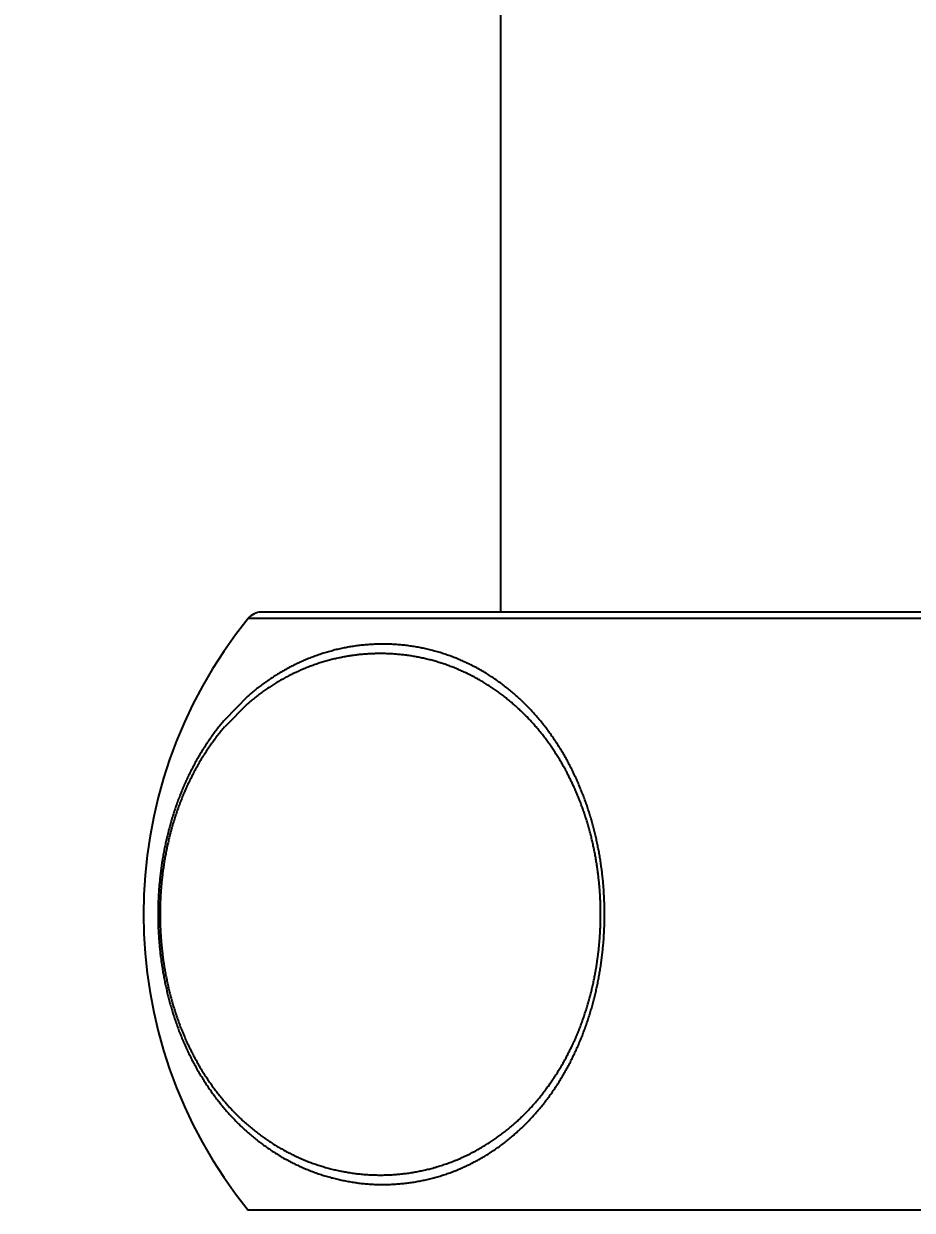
# Model space of a CAD drawing. Header units: millimetres. Extents: x 0 to 5600, y -67 to 2530.
# Drawn here: x 4120.88 to 4137.49, y 1496.62 to 1518.8 of the extents above; entities that cross this region are included whole.
import ezdxf

# ---------------------------------------------------------------- set-up
doc = ezdxf.new("R2010")
doc.units = ezdxf.units.MM
doc.layers.add('내부선 및 부속', color=4, linetype='Continuous')
doc.layers.add('치수선', color=7, linetype='Continuous')
doc.styles.add('____', font='')
doc.styles.get('____').set_extended_font_data('굴림')
doc.dimstyles.new('MSADIM', dxfattribs={"dimtxt": 33, "dimasz": 17, "dimexe": 10, "dimexo": 7.5, "dimgap": 10, "dimtad": 0, "dimtih": 1, "dimtoh": 1, "dimdec": 0, "dimzin": 1, "dimdsep": 46, "dimtxsty": '____', "dimcen": 11.25, "dimadec": 0, "dimazin": 0, "dimtfac": 1, "dimtdec": 0, "dimtix": 1, "dimtmove": 0, "dimatfit": 3, "dimfxl": 1, "dimtolj": 1, "dimtzin": 1, "dimarcsym": 0})

# ---------------------------------------------------------------- blocks, each defined once
blk = doc.blocks.new('*D6')
at = {"layer": '치수선', "color": 0, "linetype": 'Continuous', "lineweight": -2, "transparency": 16777216}
for p, q in [((4756.213, 1571.022), (4756.213, 1227.915)), ((4056.213, 1376.022), (4056.213, 1227.915)), ((4073.213, 1237.915), (4369.083, 1237.915)), ((4739.213, 1237.915), (4443.344, 1237.915))]:
    blk.add_line(p, q, dxfattribs=at)
at = {"layer": '치수선', "color": 0, "linetype": 'Continuous', "transparency": 16777216}
for points in [[(4073.213, 1240.748), (4073.213, 1235.081), (4056.213, 1237.915)], [(4739.213, 1240.748), (4739.213, 1235.081), (4756.213, 1237.915)]]:
    blk.add_solid(points, dxfattribs=at)
at = {"layer": '치수선', "color": 0, "linetype": 'Continuous', "transparency": 16777216, "insert": (4406.213, 1237.915), "char_height": 25, "attachment_point": 5, "style": '____'}
blk.add_mtext('\\A1;700', dxfattribs=at)

msp = doc.modelspace()

# ---------------------------------------------------------------- linework, layer by layer
at = {"layer": '내부선 및 부속', "linetype": 'Continuous'}
for p, q in [((4129.789, 1528.221), (4129.789, 1507.797)), ((4167.352, 1507.682), (4125.075, 1507.682)), ((4167.112, 1507.797), (4125.315, 1507.797)), ((4125.066, 1506.226), (4124.629, 1505.78)), ((4125.06, 1506.083), (4124.634, 1505.653)), ((4167.352, 1496.619), (4125.075, 1496.619))]:
    msp.add_line(p, q, dxfattribs=at)
at = {"layer": '내부선 및 부속', "linetype": 'Continuous', "flags": 128}
for points in [[(4129.616, 1497.904), (4129.635, 1497.917), (4129.654, 1497.93), (4129.673, 1497.943), (4129.692, 1497.956), (4129.711, 1497.969), (4129.73, 1497.982), (4129.748, 1497.996), (4129.767, 1498.009), (4129.785, 1498.023), (4129.804, 1498.037), (4129.822, 1498.051), (4129.841, 1498.065), (4129.859, 1498.079), (4129.877, 1498.093), (4129.895, 1498.107), (4129.913, 1498.122), (4129.931, 1498.136), (4129.949, 1498.151), (4129.966, 1498.165), (4129.984, 1498.18), (4130.002, 1498.195), (4130.019, 1498.21), (4130.036, 1498.225), (4130.054, 1498.241), (4130.071, 1498.256), (4130.088, 1498.271), (4130.105, 1498.287), (4130.122, 1498.303), (4130.139, 1498.318), (4130.156, 1498.334), (4130.172, 1498.35), (4130.189, 1498.366), (4130.206, 1498.382), (4130.222, 1498.398), (4130.238, 1498.414), (4130.255, 1498.431), (4130.271, 1498.447), (4130.287, 1498.464), (4130.303, 1498.48), (4130.319, 1498.497), (4130.334, 1498.514), (4130.35, 1498.531), (4130.366, 1498.548), (4130.381, 1498.565), (4130.397, 1498.582), (4130.412, 1498.599), (4130.427, 1498.617), (4130.442, 1498.634), (4130.457, 1498.651), (4130.472, 1498.669), (4130.487, 1498.687), (4130.502, 1498.704), (4130.516, 1498.722), (4130.531, 1498.74), (4130.546, 1498.758), (4130.56, 1498.776), (4130.574, 1498.794), (4130.588, 1498.812), (4130.602, 1498.83), (4130.616, 1498.849), (4130.63, 1498.867), (4130.644, 1498.885), (4130.658, 1498.904), (4130.671, 1498.923), (4130.685, 1498.941), (4130.698, 1498.96), (4130.712, 1498.979), (4130.725, 1498.998), (4130.738, 1499.017), (4130.751, 1499.036), (4130.764, 1499.055), (4130.777, 1499.074), (4130.79, 1499.093), (4130.802, 1499.112), (4130.815, 1499.131), (4130.827, 1499.151), (4130.84, 1499.17), (4130.852, 1499.19), (4130.864, 1499.209), (4130.876, 1499.229), (4130.888, 1499.249), (4130.9, 1499.268), (4130.912, 1499.288), (4130.924, 1499.308), (4130.935, 1499.328), (4130.947, 1499.348), (4130.958, 1499.368), (4130.97, 1499.388), (4130.981, 1499.408), (4130.992, 1499.428), (4131.003, 1499.448), (4131.014, 1499.469), (4131.025, 1499.489), (4131.036, 1499.509), (4131.046, 1499.53), (4131.057, 1499.55), (4131.067, 1499.571), (4131.078, 1499.591), (4131.088, 1499.612), (4131.098, 1499.633), (4131.098, 1499.633), (4131.108, 1499.653), (4131.118, 1499.674), (4131.128, 1499.695), (4131.138, 1499.716), (4131.148, 1499.737), (4131.157, 1499.758), (4131.167, 1499.779), (4131.176, 1499.8), (4131.186, 1499.821), (4131.195, 1499.842), (4131.204, 1499.863), (4131.213, 1499.884), (4131.222, 1499.906), (4131.231, 1499.927), (4131.24, 1499.948), (4131.248, 1499.97), (4131.257, 1499.991), (4131.265, 1500.012), (4131.274, 1500.034), (4131.282, 1500.055), (4131.29, 1500.077), (4131.298, 1500.098), (4131.306, 1500.12), (4131.314, 1500.142), (4131.322, 1500.163), (4131.33, 1500.185), (4131.338, 1500.207), (4131.345, 1500.229), (4131.353, 1500.25), (4131.36, 1500.272), (4131.367, 1500.294), (4131.375, 1500.316), (4131.382, 1500.338), (4131.389, 1500.36), (4131.396, 1500.382), (4131.402, 1500.404), (4131.409, 1500.426), (4131.416, 1500.448), (4131.422, 1500.47), (4131.429, 1500.492), (4131.435, 1500.514), (4131.442, 1500.536), (4131.448, 1500.559), (4131.454, 1500.581), (4131.46, 1500.603), (4131.466, 1500.625), (4131.472, 1500.648), (4131.477, 1500.67), (4131.483, 1500.692), (4131.489, 1500.715), (4131.494, 1500.737), (4131.499, 1500.759), (4131.505, 1500.782), (4131.51, 1500.804), (4131.515, 1500.827), (4131.52, 1500.849), (4131.525, 1500.872), (4131.53, 1500.894), (4131.535, 1500.917), (4131.539, 1500.939), (4131.544, 1500.962), (4131.548, 1500.985), (4131.553, 1501.007), (4131.557, 1501.03), (4131.561, 1501.053), (4131.565, 1501.075), (4131.57, 1501.098), (4131.573, 1501.121), (4131.577, 1501.143), (4131.581, 1501.166), (4131.585, 1501.189), (4131.588, 1501.212), (4131.592, 1501.234), (4131.595, 1501.257), (4131.599, 1501.28), (4131.602, 1501.303), (4131.605, 1501.326), (4131.608, 1501.349), (4131.611, 1501.371), (4131.614, 1501.394), (4131.617, 1501.417), (4131.62, 1501.44), (4131.622, 1501.463), (4131.625, 1501.486), (4131.627, 1501.509), (4131.63, 1501.532), (4131.632, 1501.555), (4131.634, 1501.578), (4131.636, 1501.601), (4131.638, 1501.624), (4131.64, 1501.647), (4131.642, 1501.67), (4131.644, 1501.693), (4131.646, 1501.716), (4131.647, 1501.739), (4131.649, 1501.762), (4131.65, 1501.785), (4131.652, 1501.808), (4131.653, 1501.831), (4131.654, 1501.854), (4131.654, 1501.854), (4131.655, 1501.877), (4131.656, 1501.9), (4131.657, 1501.923), (4131.658, 1501.946), (4131.658, 1501.969), (4131.659, 1501.992), (4131.66, 1502.015), (4131.66, 1502.038), (4131.66, 1502.061), (4131.661, 1502.084), (4131.661, 1502.107), (4131.661, 1502.13), (4131.661, 1502.153), (4131.661, 1502.176), (4131.661, 1502.199), (4131.661, 1502.222), (4131.66, 1502.245), (4131.66, 1502.268), (4131.66, 1502.291), (4131.659, 1502.314), (4131.658, 1502.338), (4131.658, 1502.361), (4131.657, 1502.384), (4131.656, 1502.407), (4131.655, 1502.43), (4131.654, 1502.453), (4131.652, 1502.476), (4131.651, 1502.499), (4131.65, 1502.522), (4131.648, 1502.545), (4131.647, 1502.568), (4131.645, 1502.591), (4131.644, 1502.614), (4131.642, 1502.637), (4131.64, 1502.659), (4131.638, 1502.682), (4131.636, 1502.705), (4131.634, 1502.728), (4131.632, 1502.751), (4131.629, 1502.774), (4131.627, 1502.797), (4131.624, 1502.82), (4131.622, 1502.843), (4131.619, 1502.866), (4131.616, 1502.888), (4131.614, 1502.911), (4131.611, 1502.934), (4131.608, 1502.957), (4131.605, 1502.98), (4131.601, 1503.003), (4131.598, 1503.025), (4131.595, 1503.048), (4131.591, 1503.071), (4131.588, 1503.094), (4131.584, 1503.116), (4131.58, 1503.139), (4131.577, 1503.162), (4131.573, 1503.184), (4131.569, 1503.207), (4131.565, 1503.23), (4131.561, 1503.252), (4131.556, 1503.275), (4131.552, 1503.298), (4131.548, 1503.32), (4131.543, 1503.343), (4131.539, 1503.365), (4131.534, 1503.388), (4131.529, 1503.41), (4131.524, 1503.433), (4131.519, 1503.455), (4131.514, 1503.478), (4131.509, 1503.5), (4131.504, 1503.523), (4131.499, 1503.545), (4131.493, 1503.567), (4131.488, 1503.59), (4131.482, 1503.612), (4131.476, 1503.634), (4131.471, 1503.657), (4131.465, 1503.679), (4131.459, 1503.701), (4131.453, 1503.723), (4131.447, 1503.745), (4131.441, 1503.768), (4131.434, 1503.79), (4131.428, 1503.812), (4131.421, 1503.834), (4131.415, 1503.856), (4131.408, 1503.878), (4131.402, 1503.9), (4131.395, 1503.922), (4131.388, 1503.944), (4131.381, 1503.966), (4131.374, 1503.988), (4131.366, 1504.01), (4131.359, 1504.032), (4131.352, 1504.053), (4131.344, 1504.075), (4131.337, 1504.097), (4131.329, 1504.119), (4131.329, 1504.119), (4131.321, 1504.14), (4131.313, 1504.162), (4131.305, 1504.184), (4131.297, 1504.205), (4131.289, 1504.227), (4131.281, 1504.248), (4131.273, 1504.27), (4131.264, 1504.291), (4131.256, 1504.313), (4131.247, 1504.334), (4131.238, 1504.355), (4131.23, 1504.377), (4131.221, 1504.398), (4131.212, 1504.419), (4131.203, 1504.44), (4131.194, 1504.462), (4131.184, 1504.483), (4131.175, 1504.504), (4131.166, 1504.525), (4131.156, 1504.546), (4131.146, 1504.567), (4131.137, 1504.588), (4131.127, 1504.608), (4131.117, 1504.629), (4131.107, 1504.65), (4131.097, 1504.671), (4131.087, 1504.691), (4131.076, 1504.712), (4131.066, 1504.733), (4131.055, 1504.753), (4131.045, 1504.774), (4131.034, 1504.794), (4131.023, 1504.814), (4131.013, 1504.835), (4131.002, 1504.855), (4130.991, 1504.875), (4130.979, 1504.895), (4130.968, 1504.916), (4130.957, 1504.936), (4130.945, 1504.956), (4130.934, 1504.976), (4130.922, 1504.995), (4130.91, 1505.015), (4130.899, 1505.035), (4130.887, 1505.055), (4130.875, 1505.075), (4130.863, 1505.094), (4130.85, 1505.114), (4130.838, 1505.133), (4130.826, 1505.153), (4130.813, 1505.172), (4130.801, 1505.191), (4130.788, 1505.211), (4130.775, 1505.23), (4130.762, 1505.249), (4130.749, 1505.268), (4130.736, 1505.287), (4130.723, 1505.306), (4130.71, 1505.325), (4130.697, 1505.343), (4130.683, 1505.362), (4130.67, 1505.381), (4130.656, 1505.399), (4130.642, 1505.418), (4130.628, 1505.436), (4130.614, 1505.455), (4130.6, 1505.473), (4130.586, 1505.491), (4130.572, 1505.509), (4130.558, 1505.527), (4130.543, 1505.545), (4130.529, 1505.563), (4130.514, 1505.581), (4130.5, 1505.599), (4130.485, 1505.617), (4130.47, 1505.634), (4130.455, 1505.652), (4130.44, 1505.669), (4130.425, 1505.687), (4130.41, 1505.704), (4130.394, 1505.721), (4130.379, 1505.738), (4130.364, 1505.755), (4130.348, 1505.772), (4130.332, 1505.789), (4130.316, 1505.806), (4130.301, 1505.823), (4130.285, 1505.839), (4130.268, 1505.856), (4130.252, 1505.872), (4130.236, 1505.888), (4130.22, 1505.905), (4130.203, 1505.921), (4130.187, 1505.937), (4130.17, 1505.953), (4130.154, 1505.969), (4130.137, 1505.985), (4130.12, 1506), (4130.103, 1506.016), (4130.086, 1506.031), (4130.086, 1506.031), (4130.069, 1506.047), (4130.051, 1506.062), (4130.034, 1506.077), (4130.017, 1506.092), (4129.999, 1506.107), (4129.982, 1506.122), (4129.964, 1506.137), (4129.946, 1506.152), (4129.929, 1506.167), (4129.911, 1506.181), (4129.893, 1506.195), (4129.875, 1506.21), (4129.856, 1506.224), (4129.838, 1506.238), (4129.82, 1506.252), (4129.801, 1506.266), (4129.783, 1506.28), (4129.764, 1506.293), (4129.746, 1506.307), (4129.727, 1506.32), (4129.708, 1506.334), (4129.689, 1506.347), (4129.67, 1506.36), (4129.651, 1506.373), (4129.632, 1506.386), (4129.613, 1506.398), (4129.594, 1506.411), (4129.575, 1506.424), (4129.555, 1506.436), (4129.536, 1506.448), (4129.516, 1506.461), (4129.496, 1506.473), (4129.477, 1506.485), (4129.457, 1506.496), (4129.437, 1506.508), (4129.417, 1506.52), (4129.397, 1506.531), (4129.377, 1506.542), (4129.357, 1506.554), (4129.337, 1506.565), (4129.317, 1506.576), (4129.296, 1506.587), (4129.276, 1506.597), (4129.255, 1506.608), (4129.235, 1506.618), (4129.214, 1506.629), (4129.194, 1506.639), (4129.173, 1506.649), (4129.152, 1506.659), (4129.131, 1506.669), (4129.111, 1506.679), (4129.09, 1506.688), (4129.069, 1506.698), (4129.048, 1506.707), (4129.026, 1506.716), (4129.005, 1506.725), (4128.984, 1506.734), (4128.963, 1506.743), (4128.941, 1506.752), (4128.92, 1506.761), (4128.899, 1506.769), (4128.877, 1506.777), (4128.856, 1506.785), (4128.834, 1506.793), (4128.812, 1506.801), (4128.791, 1506.809), (4128.769, 1506.817), (4128.747, 1506.824), (4128.725, 1506.832), (4128.703, 1506.839), (4128.682, 1506.846), (4128.66, 1506.853), (4128.638, 1506.86), (4128.616, 1506.866), (4128.593, 1506.873), (4128.571, 1506.879), (4128.549, 1506.886), (4128.527, 1506.892), (4128.505, 1506.898), (4128.482, 1506.904), (4128.46, 1506.909), (4128.438, 1506.915), (4128.415, 1506.92), (4128.393, 1506.926), (4128.371, 1506.931), (4128.348, 1506.936), (4128.326, 1506.941), (4128.303, 1506.946), (4128.28, 1506.95), (4128.258, 1506.955), (4128.235, 1506.959), (4128.213, 1506.963), (4128.19, 1506.967), (4128.167, 1506.971), (4128.145, 1506.975), (4128.122, 1506.979), (4128.099, 1506.982), (4128.076, 1506.986), (4128.053, 1506.989), (4128.031, 1506.992), (4128.031, 1506.992), (4128.008, 1506.995), (4127.985, 1506.998), (4127.962, 1507), (4127.939, 1507.003), (4127.916, 1507.005), (4127.893, 1507.007), (4127.87, 1507.009), (4127.847, 1507.011), (4127.824, 1507.013), (4127.801, 1507.015), (4127.778, 1507.016), (4127.755, 1507.018), (4127.732, 1507.019), (4127.709, 1507.02), (4127.686, 1507.021), (4127.663, 1507.022), (4127.64, 1507.023), (4127.617, 1507.023), (4127.594, 1507.023), (4127.571, 1507.024), (4127.548, 1507.024), (4127.525, 1507.024), (4127.502, 1507.024), (4127.479, 1507.023), (4127.456, 1507.023), (4127.433, 1507.022), (4127.41, 1507.021), (4127.387, 1507.02), (4127.364, 1507.019), (4127.341, 1507.018), (4127.318, 1507.017), (4127.295, 1507.015), (4127.272, 1507.014), (4127.249, 1507.012), (4127.226, 1507.01), (4127.203, 1507.008), (4127.18, 1507.006), (4127.157, 1507.004), (4127.134, 1507.001), (4127.112, 1506.999), (4127.089, 1506.996), (4127.066, 1506.993), (4127.043, 1506.99), (4127.02, 1506.987), (4126.997, 1506.984), (4126.975, 1506.98), (4126.952, 1506.976), (4126.929, 1506.973), (4126.906, 1506.969), (4126.884, 1506.965), (4126.861, 1506.961), (4126.838, 1506.956), (4126.816, 1506.952), (4126.793, 1506.947), (4126.771, 1506.943), (4126.748, 1506.938), (4126.726, 1506.933), (4126.703, 1506.928), (4126.681, 1506.923), (4126.658, 1506.917), (4126.636, 1506.912), (4126.614, 1506.906), (4126.591, 1506.9), (4126.569, 1506.894), (4126.547, 1506.888), (4126.525, 1506.882), (4126.503, 1506.875), (4126.481, 1506.869), (4126.459, 1506.862), (4126.437, 1506.856), (4126.415, 1506.849), (4126.393, 1506.842), (4126.371, 1506.834), (4126.349, 1506.827), (4126.327, 1506.82), (4126.305, 1506.812), (4126.284, 1506.804), (4126.262, 1506.797), (4126.24, 1506.789), (4126.219, 1506.78), (4126.197, 1506.772), (4126.176, 1506.764), (4126.154, 1506.755), (4126.133, 1506.747), (4126.112, 1506.738), (4126.091, 1506.729), (4126.069, 1506.72), (4126.048, 1506.711), (4126.027, 1506.702), (4126.006, 1506.692), (4125.985, 1506.683), (4125.964, 1506.673), (4125.943, 1506.663), (4125.923, 1506.653), (4125.902, 1506.643), (4125.881, 1506.633), (4125.861, 1506.623), (4125.84, 1506.612), (4125.82, 1506.602), (4125.799, 1506.591), (4125.799, 1506.591), (4125.779, 1506.58), (4125.759, 1506.569), (4125.738, 1506.558), (4125.718, 1506.547), (4125.698, 1506.536), (4125.678, 1506.524), (4125.658, 1506.513), (4125.638, 1506.501), (4125.618, 1506.489), (4125.599, 1506.477), (4125.579, 1506.465), (4125.559, 1506.453), (4125.54, 1506.441), (4125.52, 1506.428), (4125.501, 1506.416), (4125.482, 1506.403), (4125.463, 1506.391), (4125.443, 1506.378), (4125.424, 1506.365), (4125.405, 1506.352), (4125.386, 1506.339), (4125.368, 1506.325), (4125.349, 1506.312), (4125.33, 1506.298), (4125.312, 1506.285), (4125.293, 1506.271), (4125.275, 1506.257), (4125.256, 1506.243), (4125.238, 1506.229), (4125.22, 1506.215), (4125.202, 1506.201), (4125.184, 1506.187), (4125.166, 1506.172), (4125.148, 1506.158), (4125.13, 1506.143), (4125.113, 1506.128), (4125.095, 1506.113), (4125.077, 1506.098), (4125.06, 1506.083), (4125.06, 1506.083)], [(4129.681, 1497.75), (4129.702, 1497.764), (4129.722, 1497.778), (4129.742, 1497.792), (4129.763, 1497.807), (4129.783, 1497.821), (4129.803, 1497.836), (4129.823, 1497.851), (4129.843, 1497.866), (4129.862, 1497.881), (4129.882, 1497.896), (4129.901, 1497.912), (4129.921, 1497.927), (4129.94, 1497.943), (4129.959, 1497.958), (4129.979, 1497.974), (4129.998, 1497.99), (4130.017, 1498.006), (4130.036, 1498.022), (4130.054, 1498.039), (4130.073, 1498.055), (4130.092, 1498.072), (4130.11, 1498.088), (4130.128, 1498.105), (4130.147, 1498.122), (4130.165, 1498.139), (4130.183, 1498.156), (4130.201, 1498.173), (4130.219, 1498.19), (4130.237, 1498.208), (4130.254, 1498.225), (4130.272, 1498.243), (4130.289, 1498.261), (4130.307, 1498.278), (4130.324, 1498.296), (4130.341, 1498.314), (4130.358, 1498.333), (4130.375, 1498.351), (4130.392, 1498.369), (4130.408, 1498.387), (4130.425, 1498.406), (4130.441, 1498.425), (4130.458, 1498.443), (4130.474, 1498.462), (4130.49, 1498.481), (4130.506, 1498.5), (4130.522, 1498.519), (4130.538, 1498.538), (4130.554, 1498.557), (4130.57, 1498.577), (4130.585, 1498.596), (4130.6, 1498.616), (4130.616, 1498.635), (4130.631, 1498.655), (4130.646, 1498.675), (4130.661, 1498.694), (4130.676, 1498.714), (4130.691, 1498.734), (4130.705, 1498.754), (4130.72, 1498.775), (4130.734, 1498.795), (4130.749, 1498.815), (4130.763, 1498.835), (4130.777, 1498.856), (4130.791, 1498.876), (4130.805, 1498.897), (4130.819, 1498.918), (4130.832, 1498.938), (4130.846, 1498.959), (4130.859, 1498.98), (4130.873, 1499.001), (4130.886, 1499.022), (4130.899, 1499.043), (4130.912, 1499.064), (4130.925, 1499.086), (4130.938, 1499.107), (4130.951, 1499.128), (4130.963, 1499.15), (4130.976, 1499.171), (4130.988, 1499.193), (4131, 1499.214), (4131.013, 1499.236), (4131.025, 1499.258), (4131.037, 1499.279), (4131.048, 1499.301), (4131.06, 1499.323), (4131.072, 1499.345), (4131.083, 1499.367), (4131.095, 1499.389), (4131.106, 1499.411), (4131.117, 1499.434), (4131.128, 1499.456), (4131.139, 1499.478), (4131.15, 1499.5), (4131.161, 1499.523), (4131.172, 1499.545), (4131.182, 1499.568), (4131.193, 1499.59), (4131.203, 1499.613), (4131.213, 1499.635), (4131.224, 1499.658), (4131.224, 1499.658), (4131.234, 1499.681), (4131.244, 1499.704), (4131.253, 1499.726), (4131.263, 1499.749), (4131.273, 1499.772), (4131.282, 1499.795), (4131.292, 1499.818), (4131.301, 1499.841), (4131.31, 1499.864), (4131.32, 1499.887), (4131.329, 1499.911), (4131.337, 1499.934), (4131.346, 1499.957), (4131.355, 1499.98), (4131.364, 1500.004), (4131.372, 1500.027), (4131.38, 1500.05), (4131.389, 1500.074), (4131.397, 1500.097), (4131.405, 1500.121), (4131.413, 1500.144), (4131.421, 1500.168), (4131.429, 1500.192), (4131.436, 1500.215), (4131.444, 1500.239), (4131.452, 1500.263), (4131.459, 1500.286), (4131.466, 1500.31), (4131.473, 1500.334), (4131.48, 1500.358), (4131.487, 1500.381), (4131.494, 1500.405), (4131.501, 1500.429), (4131.508, 1500.453), (4131.514, 1500.477), (4131.521, 1500.501), (4131.527, 1500.525), (4131.534, 1500.549), (4131.54, 1500.573), (4131.546, 1500.597), (4131.552, 1500.622), (4131.558, 1500.646), (4131.563, 1500.67), (4131.569, 1500.694), (4131.575, 1500.718), (4131.58, 1500.742), (4131.586, 1500.767), (4131.591, 1500.791), (4131.596, 1500.815), (4131.601, 1500.84), (4131.606, 1500.864), (4131.611, 1500.888), (4131.616, 1500.913), (4131.621, 1500.937), (4131.625, 1500.962), (4131.63, 1500.986), (4131.634, 1501.01), (4131.639, 1501.035), (4131.643, 1501.059), (4131.647, 1501.084), (4131.651, 1501.108), (4131.655, 1501.133), (4131.659, 1501.158), (4131.663, 1501.182), (4131.666, 1501.207), (4131.67, 1501.231), (4131.673, 1501.256), (4131.677, 1501.281), (4131.68, 1501.305), (4131.683, 1501.33), (4131.686, 1501.355), (4131.689, 1501.379), (4131.692, 1501.404), (4131.695, 1501.429), (4131.698, 1501.453), (4131.7, 1501.478), (4131.703, 1501.503), (4131.705, 1501.528), (4131.707, 1501.552), (4131.71, 1501.577), (4131.712, 1501.602), (4131.714, 1501.627), (4131.716, 1501.651), (4131.718, 1501.676), (4131.719, 1501.701), (4131.721, 1501.726), (4131.723, 1501.751), (4131.724, 1501.775), (4131.725, 1501.8), (4131.727, 1501.825), (4131.728, 1501.85), (4131.729, 1501.875), (4131.73, 1501.899), (4131.731, 1501.924), (4131.732, 1501.949), (4131.732, 1501.974), (4131.733, 1501.999), (4131.734, 1502.024), (4131.734, 1502.049), (4131.734, 1502.073), (4131.734, 1502.073), (4131.735, 1502.098), (4131.735, 1502.123), (4131.735, 1502.148), (4131.735, 1502.173), (4131.735, 1502.198), (4131.734, 1502.222), (4131.734, 1502.247), (4131.734, 1502.272), (4131.733, 1502.297), (4131.733, 1502.322), (4131.732, 1502.347), (4131.731, 1502.372), (4131.73, 1502.396), (4131.729, 1502.421), (4131.728, 1502.446), (4131.727, 1502.471), (4131.726, 1502.496), (4131.724, 1502.521), (4131.723, 1502.545), (4131.721, 1502.57), (4131.72, 1502.595), (4131.718, 1502.62), (4131.716, 1502.645), (4131.714, 1502.669), (4131.712, 1502.694), (4131.71, 1502.719), (4131.708, 1502.744), (4131.706, 1502.768), (4131.703, 1502.793), (4131.701, 1502.818), (4131.698, 1502.843), (4131.695, 1502.867), (4131.693, 1502.892), (4131.69, 1502.917), (4131.687, 1502.941), (4131.684, 1502.966), (4131.681, 1502.991), (4131.677, 1503.015), (4131.674, 1503.04), (4131.671, 1503.065), (4131.667, 1503.089), (4131.663, 1503.114), (4131.66, 1503.138), (4131.656, 1503.163), (4131.652, 1503.187), (4131.648, 1503.212), (4131.644, 1503.237), (4131.639, 1503.261), (4131.635, 1503.285), (4131.631, 1503.31), (4131.626, 1503.334), (4131.622, 1503.359), (4131.617, 1503.383), (4131.612, 1503.408), (4131.607, 1503.432), (4131.602, 1503.456), (4131.597, 1503.481), (4131.592, 1503.505), (4131.587, 1503.529), (4131.581, 1503.553), (4131.576, 1503.578), (4131.57, 1503.602), (4131.565, 1503.626), (4131.559, 1503.65), (4131.553, 1503.674), (4131.547, 1503.699), (4131.541, 1503.723), (4131.535, 1503.747), (4131.528, 1503.771), (4131.522, 1503.795), (4131.516, 1503.819), (4131.509, 1503.843), (4131.502, 1503.867), (4131.496, 1503.891), (4131.489, 1503.915), (4131.482, 1503.938), (4131.475, 1503.962), (4131.468, 1503.986), (4131.46, 1504.01), (4131.453, 1504.034), (4131.445, 1504.057), (4131.438, 1504.081), (4131.43, 1504.105), (4131.422, 1504.128), (4131.415, 1504.152), (4131.407, 1504.175), (4131.399, 1504.199), (4131.39, 1504.222), (4131.382, 1504.246), (4131.374, 1504.269), (4131.365, 1504.292), (4131.357, 1504.316), (4131.348, 1504.339), (4131.339, 1504.362), (4131.33, 1504.386), (4131.321, 1504.409), (4131.312, 1504.432), (4131.303, 1504.455), (4131.294, 1504.478), (4131.284, 1504.501), (4131.284, 1504.501), (4131.275, 1504.524), (4131.265, 1504.547), (4131.255, 1504.57), (4131.246, 1504.593), (4131.236, 1504.615), (4131.226, 1504.638), (4131.216, 1504.661), (4131.205, 1504.683), (4131.195, 1504.706), (4131.184, 1504.729), (4131.174, 1504.751), (4131.163, 1504.774), (4131.152, 1504.796), (4131.142, 1504.818), (4131.131, 1504.841), (4131.12, 1504.863), (4131.108, 1504.885), (4131.097, 1504.907), (4131.086, 1504.929), (4131.074, 1504.951), (4131.063, 1504.973), (4131.051, 1504.995), (4131.039, 1505.017), (4131.027, 1505.039), (4131.015, 1505.06), (4131.003, 1505.082), (4130.991, 1505.104), (4130.978, 1505.125), (4130.966, 1505.147), (4130.953, 1505.168), (4130.94, 1505.19), (4130.928, 1505.211), (4130.915, 1505.232), (4130.902, 1505.253), (4130.889, 1505.275), (4130.875, 1505.296), (4130.862, 1505.317), (4130.849, 1505.337), (4130.835, 1505.358), (4130.821, 1505.379), (4130.808, 1505.4), (4130.794, 1505.42), (4130.78, 1505.441), (4130.766, 1505.461), (4130.751, 1505.482), (4130.737, 1505.502), (4130.723, 1505.522), (4130.708, 1505.542), (4130.693, 1505.563), (4130.679, 1505.583), (4130.664, 1505.602), (4130.649, 1505.622), (4130.634, 1505.642), (4130.619, 1505.662), (4130.603, 1505.681), (4130.588, 1505.701), (4130.573, 1505.72), (4130.557, 1505.74), (4130.541, 1505.759), (4130.525, 1505.778), (4130.509, 1505.797), (4130.493, 1505.816), (4130.477, 1505.835), (4130.461, 1505.854), (4130.445, 1505.873), (4130.428, 1505.891), (4130.412, 1505.91), (4130.395, 1505.928), (4130.378, 1505.946), (4130.361, 1505.965), (4130.344, 1505.983), (4130.327, 1506.001), (4130.31, 1506.019), (4130.293, 1506.037), (4130.275, 1506.054), (4130.258, 1506.072), (4130.24, 1506.089), (4130.222, 1506.107), (4130.205, 1506.124), (4130.187, 1506.141), (4130.169, 1506.159), (4130.15, 1506.176), (4130.132, 1506.192), (4130.114, 1506.209), (4130.095, 1506.226), (4130.077, 1506.242), (4130.058, 1506.259), (4130.039, 1506.275), (4130.021, 1506.291), (4130.002, 1506.307), (4129.983, 1506.323), (4129.963, 1506.339), (4129.944, 1506.355), (4129.925, 1506.371), (4129.905, 1506.386), (4129.886, 1506.401), (4129.866, 1506.417), (4129.847, 1506.432), (4129.827, 1506.447), (4129.807, 1506.462), (4129.807, 1506.462), (4129.787, 1506.476), (4129.767, 1506.491), (4129.747, 1506.505), (4129.726, 1506.52), (4129.706, 1506.534), (4129.685, 1506.548), (4129.665, 1506.562), (4129.644, 1506.576), (4129.623, 1506.59), (4129.603, 1506.603), (4129.582, 1506.617), (4129.561, 1506.63), (4129.54, 1506.643), (4129.519, 1506.656), (4129.497, 1506.669), (4129.476, 1506.682), (4129.455, 1506.694), (4129.433, 1506.707), (4129.411, 1506.719), (4129.39, 1506.731), (4129.368, 1506.743), (4129.346, 1506.755), (4129.324, 1506.767), (4129.302, 1506.779), (4129.28, 1506.79), (4129.258, 1506.801), (4129.236, 1506.813), (4129.214, 1506.824), (4129.191, 1506.834), (4129.169, 1506.845), (4129.146, 1506.856), (4129.124, 1506.866), (4129.101, 1506.876), (4129.079, 1506.887), (4129.056, 1506.897), (4129.033, 1506.906), (4129.01, 1506.916), (4128.987, 1506.926), (4128.964, 1506.935), (4128.941, 1506.944), (4128.918, 1506.953), (4128.895, 1506.962), (4128.871, 1506.971), (4128.848, 1506.979), (4128.825, 1506.988), (4128.801, 1506.996), (4128.778, 1507.004), (4128.754, 1507.012), (4128.731, 1507.02), (4128.707, 1507.027), (4128.683, 1507.035), (4128.66, 1507.042), (4128.636, 1507.049), (4128.612, 1507.056), (4128.588, 1507.063), (4128.564, 1507.07), (4128.54, 1507.076), (4128.516, 1507.083), (4128.492, 1507.089), (4128.468, 1507.095), (4128.444, 1507.101), (4128.42, 1507.106), (4128.395, 1507.112), (4128.371, 1507.117), (4128.347, 1507.122), (4128.322, 1507.127), (4128.298, 1507.132), (4128.274, 1507.137), (4128.249, 1507.142), (4128.225, 1507.146), (4128.2, 1507.15), (4128.176, 1507.154), (4128.151, 1507.158), (4128.127, 1507.162), (4128.102, 1507.165), (4128.077, 1507.169), (4128.053, 1507.172), (4128.028, 1507.175), (4128.003, 1507.178), (4127.979, 1507.18), (4127.954, 1507.183), (4127.929, 1507.185), (4127.905, 1507.187), (4127.88, 1507.189), (4127.855, 1507.191), (4127.83, 1507.193), (4127.805, 1507.195), (4127.781, 1507.196), (4127.756, 1507.197), (4127.731, 1507.198), (4127.706, 1507.199), (4127.681, 1507.2), (4127.656, 1507.2), (4127.632, 1507.2), (4127.607, 1507.201), (4127.582, 1507.201), (4127.557, 1507.201), (4127.532, 1507.2), (4127.507, 1507.2), (4127.483, 1507.199), (4127.483, 1507.199), (4127.458, 1507.198), (4127.433, 1507.197), (4127.408, 1507.196), (4127.383, 1507.195), (4127.359, 1507.193), (4127.334, 1507.192), (4127.309, 1507.19), (4127.284, 1507.188), (4127.259, 1507.186), (4127.235, 1507.183), (4127.21, 1507.181), (4127.185, 1507.178), (4127.161, 1507.175), (4127.136, 1507.172), (4127.111, 1507.169), (4127.087, 1507.166), (4127.062, 1507.162), (4127.037, 1507.159), (4127.013, 1507.155), (4126.988, 1507.151), (4126.964, 1507.147), (4126.939, 1507.143), (4126.915, 1507.138), (4126.891, 1507.133), (4126.866, 1507.129), (4126.842, 1507.124), (4126.818, 1507.119), (4126.793, 1507.113), (4126.769, 1507.108), (4126.745, 1507.102), (4126.721, 1507.097), (4126.696, 1507.091), (4126.672, 1507.085), (4126.648, 1507.078), (4126.624, 1507.072), (4126.6, 1507.065), (4126.576, 1507.059), (4126.553, 1507.052), (4126.529, 1507.045), (4126.505, 1507.038), (4126.481, 1507.03), (4126.458, 1507.023), (4126.434, 1507.015), (4126.41, 1507.007), (4126.387, 1506.999), (4126.363, 1506.991), (4126.34, 1506.983), (4126.317, 1506.974), (4126.293, 1506.966), (4126.27, 1506.957), (4126.247, 1506.948), (4126.224, 1506.939), (4126.201, 1506.93), (4126.178, 1506.921), (4126.155, 1506.911), (4126.132, 1506.901), (4126.109, 1506.892), (4126.086, 1506.882), (4126.063, 1506.872), (4126.041, 1506.861), (4126.018, 1506.851), (4125.996, 1506.84), (4125.973, 1506.83), (4125.951, 1506.819), (4125.929, 1506.808), (4125.906, 1506.797), (4125.884, 1506.786), (4125.862, 1506.774), (4125.84, 1506.763), (4125.818, 1506.751), (4125.796, 1506.739), (4125.775, 1506.727), (4125.753, 1506.715), (4125.731, 1506.703), (4125.71, 1506.69), (4125.688, 1506.678), (4125.667, 1506.665), (4125.645, 1506.652), (4125.624, 1506.639), (4125.603, 1506.626), (4125.582, 1506.613), (4125.561, 1506.6), (4125.54, 1506.586), (4125.519, 1506.573), (4125.499, 1506.559), (4125.478, 1506.545), (4125.457, 1506.531), (4125.437, 1506.517), (4125.416, 1506.503), (4125.396, 1506.489), (4125.376, 1506.474), (4125.356, 1506.459), (4125.336, 1506.445), (4125.316, 1506.43), (4125.296, 1506.415), (4125.276, 1506.4), (4125.257, 1506.385), (4125.237, 1506.369), (4125.218, 1506.354), (4125.198, 1506.338), (4125.198, 1506.338), (4125.179, 1506.323), (4125.16, 1506.307), (4125.141, 1506.291), (4125.122, 1506.275), (4125.103, 1506.259), (4125.084, 1506.242), (4125.066, 1506.226), (4125.066, 1506.226)], [(4124.629, 1505.78), (4124.613, 1505.761), (4124.597, 1505.742), (4124.581, 1505.723), (4124.566, 1505.704), (4124.55, 1505.685), (4124.535, 1505.665), (4124.519, 1505.646), (4124.504, 1505.627), (4124.489, 1505.607), (4124.474, 1505.587), (4124.459, 1505.568), (4124.444, 1505.548), (4124.43, 1505.528), (4124.415, 1505.508), (4124.4, 1505.488), (4124.386, 1505.468), (4124.372, 1505.447), (4124.358, 1505.427), (4124.344, 1505.407), (4124.33, 1505.386), (4124.316, 1505.366), (4124.302, 1505.345), (4124.288, 1505.325), (4124.275, 1505.304), (4124.261, 1505.283), (4124.248, 1505.262), (4124.235, 1505.241), (4124.222, 1505.22), (4124.209, 1505.199), (4124.196, 1505.178), (4124.183, 1505.157), (4124.17, 1505.136), (4124.158, 1505.114), (4124.145, 1505.093), (4124.133, 1505.072), (4124.121, 1505.05), (4124.108, 1505.029), (4124.096, 1505.007), (4124.084, 1504.985), (4124.073, 1504.964), (4124.061, 1504.942), (4124.049, 1504.92), (4124.038, 1504.898), (4124.026, 1504.876), (4124.015, 1504.854), (4124.004, 1504.832), (4123.993, 1504.81), (4123.982, 1504.788), (4123.971, 1504.765), (4123.96, 1504.743), (4123.949, 1504.721), (4123.939, 1504.699), (4123.928, 1504.676), (4123.918, 1504.654), (4123.908, 1504.631), (4123.897, 1504.609), (4123.887, 1504.586), (4123.877, 1504.563), (4123.868, 1504.541), (4123.858, 1504.518), (4123.848, 1504.495), (4123.839, 1504.472), (4123.829, 1504.449), (4123.82, 1504.426), (4123.811, 1504.404), (4123.802, 1504.381), (4123.793, 1504.357), (4123.784, 1504.334), (4123.775, 1504.311), (4123.766, 1504.288), (4123.758, 1504.265), (4123.749, 1504.242), (4123.741, 1504.218), (4123.732, 1504.195), (4123.724, 1504.172), (4123.716, 1504.148), (4123.708, 1504.125), (4123.7, 1504.102), (4123.692, 1504.078), (4123.685, 1504.055), (4123.677, 1504.031), (4123.67, 1504.007), (4123.662, 1503.984), (4123.655, 1503.96), (4123.648, 1503.936), (4123.641, 1503.913), (4123.634, 1503.889), (4123.627, 1503.865), (4123.62, 1503.841), (4123.613, 1503.818), (4123.607, 1503.794), (4123.6, 1503.77), (4123.594, 1503.746), (4123.587, 1503.722), (4123.581, 1503.698), (4123.575, 1503.674), (4123.569, 1503.65), (4123.563, 1503.626), (4123.558, 1503.602), (4123.552, 1503.578), (4123.552, 1503.578), (4123.546, 1503.554), (4123.541, 1503.53), (4123.535, 1503.506), (4123.53, 1503.481), (4123.525, 1503.457), (4123.52, 1503.433), (4123.515, 1503.409), (4123.51, 1503.385), (4123.505, 1503.36), (4123.5, 1503.336), (4123.496, 1503.312), (4123.491, 1503.287), (4123.487, 1503.263), (4123.483, 1503.239), (4123.478, 1503.214), (4123.474, 1503.19), (4123.47, 1503.165), (4123.466, 1503.141), (4123.462, 1503.116), (4123.459, 1503.092), (4123.455, 1503.068), (4123.452, 1503.043), (4123.448, 1503.019), (4123.445, 1502.994), (4123.442, 1502.969), (4123.438, 1502.945), (4123.435, 1502.92), (4123.432, 1502.896), (4123.43, 1502.871), (4123.427, 1502.847), (4123.424, 1502.822), (4123.422, 1502.797), (4123.419, 1502.773), (4123.417, 1502.748), (4123.414, 1502.724), (4123.412, 1502.699), (4123.41, 1502.674), (4123.408, 1502.65), (4123.406, 1502.625), (4123.405, 1502.6), (4123.403, 1502.576), (4123.401, 1502.551), (4123.4, 1502.526), (4123.398, 1502.501), (4123.397, 1502.477), (4123.396, 1502.452), (4123.395, 1502.427), (4123.394, 1502.403), (4123.393, 1502.378), (4123.392, 1502.353), (4123.391, 1502.328), (4123.39, 1502.304), (4123.39, 1502.279), (4123.39, 1502.254), (4123.389, 1502.229), (4123.389, 1502.205), (4123.389, 1502.18), (4123.389, 1502.155), (4123.389, 1502.13), (4123.389, 1502.106), (4123.389, 1502.081), (4123.389, 1502.056), (4123.39, 1502.031), (4123.39, 1502.007), (4123.391, 1501.982), (4123.392, 1501.957), (4123.392, 1501.933), (4123.393, 1501.908), (4123.394, 1501.883), (4123.395, 1501.858), (4123.397, 1501.834), (4123.398, 1501.809), (4123.399, 1501.784), (4123.401, 1501.76), (4123.402, 1501.735), (4123.404, 1501.71), (4123.406, 1501.685), (4123.407, 1501.661), (4123.409, 1501.636), (4123.411, 1501.611), (4123.414, 1501.587), (4123.416, 1501.562), (4123.418, 1501.538), (4123.421, 1501.513), (4123.423, 1501.488), (4123.426, 1501.464), (4123.428, 1501.439), (4123.431, 1501.414), (4123.434, 1501.39), (4123.437, 1501.365), (4123.44, 1501.341), (4123.444, 1501.316), (4123.447, 1501.292), (4123.45, 1501.267), (4123.454, 1501.243), (4123.457, 1501.218), (4123.461, 1501.194), (4123.465, 1501.169), (4123.469, 1501.145), (4123.473, 1501.12), (4123.473, 1501.12), (4123.477, 1501.096), (4123.481, 1501.072), (4123.485, 1501.047), (4123.49, 1501.023), (4123.494, 1500.999), (4123.499, 1500.974), (4123.503, 1500.95), (4123.508, 1500.926), (4123.513, 1500.901), (4123.518, 1500.877), (4123.523, 1500.853), (4123.528, 1500.829), (4123.533, 1500.805), (4123.539, 1500.78), (4123.544, 1500.756), (4123.55, 1500.732), (4123.555, 1500.708), (4123.561, 1500.684), (4123.567, 1500.66), (4123.573, 1500.636), (4123.579, 1500.612), (4123.585, 1500.588), (4123.591, 1500.564), (4123.598, 1500.54), (4123.604, 1500.516), (4123.611, 1500.492), (4123.617, 1500.469), (4123.624, 1500.445), (4123.631, 1500.421), (4123.638, 1500.397), (4123.645, 1500.374), (4123.652, 1500.35), (4123.659, 1500.326), (4123.667, 1500.303), (4123.674, 1500.279), (4123.682, 1500.255), (4123.689, 1500.232), (4123.697, 1500.208), (4123.705, 1500.185), (4123.713, 1500.161), (4123.721, 1500.138), (4123.729, 1500.115), (4123.737, 1500.091), (4123.746, 1500.068), (4123.754, 1500.045), (4123.763, 1500.022), (4123.771, 1499.998), (4123.78, 1499.975), (4123.789, 1499.952), (4123.798, 1499.929), (4123.807, 1499.906), (4123.816, 1499.883), (4123.826, 1499.86), (4123.835, 1499.837), (4123.844, 1499.815), (4123.854, 1499.792), (4123.864, 1499.769), (4123.874, 1499.746), (4123.884, 1499.724), (4123.894, 1499.701), (4123.904, 1499.678), (4123.914, 1499.656), (4123.924, 1499.633), (4123.935, 1499.611), (4123.945, 1499.589), (4123.956, 1499.566), (4123.967, 1499.544), (4123.977, 1499.522), (4123.988, 1499.499), (4123.999, 1499.477), (4124.011, 1499.455), (4124.022, 1499.433), (4124.033, 1499.411), (4124.045, 1499.389), (4124.056, 1499.367), (4124.068, 1499.346), (4124.08, 1499.324), (4124.092, 1499.302), (4124.104, 1499.281), (4124.116, 1499.259), (4124.128, 1499.238), (4124.14, 1499.216), (4124.153, 1499.195), (4124.165, 1499.173), (4124.178, 1499.152), (4124.191, 1499.131), (4124.204, 1499.11), (4124.217, 1499.089), (4124.23, 1499.068), (4124.243, 1499.047), (4124.256, 1499.026), (4124.269, 1499.005), (4124.283, 1498.984), (4124.297, 1498.964), (4124.31, 1498.943), (4124.324, 1498.922), (4124.338, 1498.902), (4124.352, 1498.882), (4124.366, 1498.861), (4124.38, 1498.841), (4124.38, 1498.841), (4124.395, 1498.821), (4124.409, 1498.801), (4124.424, 1498.781), (4124.438, 1498.761), (4124.453, 1498.741), (4124.468, 1498.721), (4124.483, 1498.702), (4124.498, 1498.682), (4124.513, 1498.662), (4124.528, 1498.643), (4124.544, 1498.624), (4124.559, 1498.604), (4124.575, 1498.585), (4124.591, 1498.566), (4124.606, 1498.547), (4124.622, 1498.528), (4124.638, 1498.509), (4124.655, 1498.49), (4124.671, 1498.472), (4124.687, 1498.453), (4124.704, 1498.435), (4124.72, 1498.416), (4124.737, 1498.398), (4124.753, 1498.38), (4124.77, 1498.362), (4124.787, 1498.344), (4124.804, 1498.326), (4124.821, 1498.308), (4124.839, 1498.29), (4124.856, 1498.272), (4124.873, 1498.255), (4124.891, 1498.237), (4124.909, 1498.22), (4124.926, 1498.203), (4124.944, 1498.186), (4124.962, 1498.169), (4124.98, 1498.152), (4124.998, 1498.135), (4125.017, 1498.118), (4125.035, 1498.102), (4125.054, 1498.085), (4125.072, 1498.069), (4125.091, 1498.053), (4125.11, 1498.036), (4125.128, 1498.02), (4125.147, 1498.004), (4125.166, 1497.989), (4125.185, 1497.973), (4125.205, 1497.957), (4125.224, 1497.942), (4125.243, 1497.927), (4125.263, 1497.911), (4125.282, 1497.896), (4125.302, 1497.881), (4125.322, 1497.866), (4125.342, 1497.852), (4125.362, 1497.837), (4125.382, 1497.822), (4125.402, 1497.808), (4125.422, 1497.794), (4125.442, 1497.78), (4125.463, 1497.766), (4125.483, 1497.752), (4125.504, 1497.738), (4125.524, 1497.724), (4125.545, 1497.711), (4125.566, 1497.698), (4125.587, 1497.684), (4125.608, 1497.671), (4125.629, 1497.658), (4125.65, 1497.645), (4125.671, 1497.633), (4125.693, 1497.62), (4125.714, 1497.608), (4125.735, 1497.595), (4125.757, 1497.583), (4125.778, 1497.571), (4125.8, 1497.559), (4125.822, 1497.548), (4125.844, 1497.536), (4125.866, 1497.525), (4125.888, 1497.513), (4125.91, 1497.502), (4125.932, 1497.491), (4125.954, 1497.48), (4125.976, 1497.469), (4125.999, 1497.459), (4126.021, 1497.448), (4126.044, 1497.438), (4126.066, 1497.428), (4126.089, 1497.418), (4126.112, 1497.408), (4126.134, 1497.398), (4126.157, 1497.389), (4126.18, 1497.379), (4126.203, 1497.37), (4126.226, 1497.361), (4126.249, 1497.352), (4126.273, 1497.343), (4126.296, 1497.334), (4126.296, 1497.334), (4126.319, 1497.326), (4126.342, 1497.317), (4126.366, 1497.309), (4126.389, 1497.301), (4126.413, 1497.293), (4126.436, 1497.285), (4126.46, 1497.277), (4126.484, 1497.27), (4126.507, 1497.263), (4126.531, 1497.256), (4126.555, 1497.249), (4126.579, 1497.242), (4126.603, 1497.235), (4126.627, 1497.228), (4126.651, 1497.222), (4126.675, 1497.216), (4126.699, 1497.21), (4126.723, 1497.204), (4126.747, 1497.198), (4126.771, 1497.193), (4126.795, 1497.187), (4126.82, 1497.182), (4126.844, 1497.177), (4126.868, 1497.172), (4126.893, 1497.167), (4126.917, 1497.162), (4126.942, 1497.158), (4126.966, 1497.154), (4126.991, 1497.149), (4127.015, 1497.145), (4127.04, 1497.142), (4127.064, 1497.138), (4127.089, 1497.135), (4127.113, 1497.131), (4127.138, 1497.128), (4127.163, 1497.125), (4127.187, 1497.122), (4127.212, 1497.12), (4127.237, 1497.117), (4127.262, 1497.115), (4127.286, 1497.113), (4127.311, 1497.111), (4127.336, 1497.109), (4127.361, 1497.107), (4127.385, 1497.106), (4127.41, 1497.105), (4127.435, 1497.103), (4127.46, 1497.102), (4127.485, 1497.102), (4127.51, 1497.101), (4127.534, 1497.101), (4127.559, 1497.1), (4127.584, 1497.1), (4127.609, 1497.1), (4127.634, 1497.1), (4127.659, 1497.101), (4127.683, 1497.101), (4127.708, 1497.102), (4127.733, 1497.103), (4127.758, 1497.104), (4127.783, 1497.105), (4127.808, 1497.107), (4127.832, 1497.108), (4127.857, 1497.11), (4127.882, 1497.112), (4127.907, 1497.114), (4127.931, 1497.116), (4127.956, 1497.118), (4127.981, 1497.121), (4128.005, 1497.124), (4128.03, 1497.126), (4128.055, 1497.129), (4128.079, 1497.133), (4128.104, 1497.136), (4128.128, 1497.14), (4128.153, 1497.143), (4128.178, 1497.147), (4128.202, 1497.151), (4128.226, 1497.155), (4128.251, 1497.16), (4128.275, 1497.164), (4128.3, 1497.169), (4128.324, 1497.174), (4128.348, 1497.179), (4128.372, 1497.184), (4128.397, 1497.189), (4128.421, 1497.195), (4128.445, 1497.2), (4128.469, 1497.206), (4128.493, 1497.212), (4128.517, 1497.218), (4128.541, 1497.225), (4128.565, 1497.231), (4128.589, 1497.238), (4128.612, 1497.244), (4128.636, 1497.251), (4128.66, 1497.259), (4128.684, 1497.266), (4128.707, 1497.273), (4128.731, 1497.281), (4128.731, 1497.281), (4128.754, 1497.289), (4128.778, 1497.296), (4128.801, 1497.305), (4128.824, 1497.313), (4128.848, 1497.321), (4128.871, 1497.33), (4128.894, 1497.338), (4128.917, 1497.347), (4128.94, 1497.356), (4128.963, 1497.365), (4128.986, 1497.375), (4129.009, 1497.384), (4129.032, 1497.394), (4129.054, 1497.403), (4129.077, 1497.413), (4129.1, 1497.423), (4129.122, 1497.434), (4129.145, 1497.444), (4129.167, 1497.455), (4129.189, 1497.465), (4129.212, 1497.476), (4129.234, 1497.487), (4129.256, 1497.498), (4129.278, 1497.509), (4129.3, 1497.521), (4129.322, 1497.532), (4129.344, 1497.544), (4129.365, 1497.556), (4129.387, 1497.568), (4129.409, 1497.58), (4129.43, 1497.592), (4129.451, 1497.605), (4129.473, 1497.617), (4129.494, 1497.63), (4129.515, 1497.643), (4129.536, 1497.656), (4129.557, 1497.669), (4129.578, 1497.682), (4129.599, 1497.695), (4129.62, 1497.709), (4129.64, 1497.722), (4129.661, 1497.736), (4129.681, 1497.75), (4129.681, 1497.75)], [(4124.633, 1505.653), (4124.618, 1505.635), (4124.602, 1505.616), (4124.587, 1505.598), (4124.571, 1505.579), (4124.556, 1505.561), (4124.541, 1505.542), (4124.526, 1505.523), (4124.511, 1505.504), (4124.496, 1505.485), (4124.482, 1505.466), (4124.467, 1505.447), (4124.453, 1505.428), (4124.438, 1505.408), (4124.424, 1505.389), (4124.41, 1505.37), (4124.396, 1505.35), (4124.382, 1505.331), (4124.368, 1505.311), (4124.354, 1505.291), (4124.34, 1505.271), (4124.327, 1505.251), (4124.313, 1505.231), (4124.3, 1505.211), (4124.287, 1505.191), (4124.274, 1505.171), (4124.261, 1505.151), (4124.248, 1505.13), (4124.235, 1505.11), (4124.222, 1505.09), (4124.209, 1505.069), (4124.197, 1505.049), (4124.184, 1505.028), (4124.172, 1505.007), (4124.16, 1504.986), (4124.148, 1504.966), (4124.136, 1504.945), (4124.124, 1504.924), (4124.112, 1504.903), (4124.1, 1504.882), (4124.089, 1504.861), (4124.077, 1504.839), (4124.066, 1504.818), (4124.055, 1504.797), (4124.044, 1504.776), (4124.033, 1504.754), (4124.022, 1504.733), (4124.011, 1504.711), (4124, 1504.69), (4123.989, 1504.668), (4123.979, 1504.647), (4123.968, 1504.625), (4123.958, 1504.603), (4123.948, 1504.581), (4123.938, 1504.559), (4123.928, 1504.538), (4123.918, 1504.516), (4123.908, 1504.494), (4123.898, 1504.472), (4123.889, 1504.45), (4123.879, 1504.427), (4123.87, 1504.405), (4123.86, 1504.383), (4123.851, 1504.361), (4123.842, 1504.338), (4123.833, 1504.316), (4123.824, 1504.294), (4123.815, 1504.271), (4123.807, 1504.249), (4123.798, 1504.226), (4123.79, 1504.204), (4123.781, 1504.181), (4123.773, 1504.159), (4123.765, 1504.136), (4123.757, 1504.113), (4123.749, 1504.091), (4123.741, 1504.068), (4123.733, 1504.045), (4123.725, 1504.022), (4123.718, 1504), (4123.71, 1503.977), (4123.703, 1503.954), (4123.696, 1503.931), (4123.688, 1503.908), (4123.681, 1503.885), (4123.674, 1503.862), (4123.667, 1503.839), (4123.661, 1503.816), (4123.654, 1503.792), (4123.647, 1503.769), (4123.641, 1503.746), (4123.634, 1503.723), (4123.628, 1503.7), (4123.622, 1503.676), (4123.616, 1503.653), (4123.61, 1503.63), (4123.604, 1503.606), (4123.598, 1503.583), (4123.592, 1503.56), (4123.587, 1503.536), (4123.581, 1503.513), (4123.581, 1503.513), (4123.576, 1503.489), (4123.571, 1503.466), (4123.565, 1503.442), (4123.56, 1503.419), (4123.555, 1503.395), (4123.55, 1503.372), (4123.545, 1503.348), (4123.541, 1503.325), (4123.536, 1503.301), (4123.532, 1503.277), (4123.527, 1503.254), (4123.523, 1503.23), (4123.518, 1503.206), (4123.514, 1503.182), (4123.51, 1503.159), (4123.506, 1503.135), (4123.502, 1503.111), (4123.499, 1503.087), (4123.495, 1503.064), (4123.491, 1503.04), (4123.488, 1503.016), (4123.485, 1502.992), (4123.481, 1502.968), (4123.478, 1502.944), (4123.475, 1502.921), (4123.472, 1502.897), (4123.469, 1502.873), (4123.466, 1502.849), (4123.464, 1502.825), (4123.461, 1502.801), (4123.458, 1502.777), (4123.456, 1502.753), (4123.454, 1502.729), (4123.451, 1502.705), (4123.449, 1502.681), (4123.447, 1502.657), (4123.445, 1502.633), (4123.443, 1502.609), (4123.442, 1502.585), (4123.44, 1502.561), (4123.438, 1502.537), (4123.437, 1502.513), (4123.436, 1502.489), (4123.434, 1502.465), (4123.433, 1502.441), (4123.432, 1502.417), (4123.431, 1502.393), (4123.43, 1502.369), (4123.429, 1502.345), (4123.429, 1502.321), (4123.428, 1502.297), (4123.427, 1502.272), (4123.427, 1502.248), (4123.427, 1502.224), (4123.426, 1502.2), (4123.426, 1502.176), (4123.426, 1502.152), (4123.426, 1502.128), (4123.426, 1502.104), (4123.427, 1502.08), (4123.427, 1502.056), (4123.427, 1502.032), (4123.428, 1502.008), (4123.429, 1501.984), (4123.429, 1501.959), (4123.43, 1501.935), (4123.431, 1501.911), (4123.432, 1501.887), (4123.433, 1501.863), (4123.434, 1501.839), (4123.436, 1501.815), (4123.437, 1501.791), (4123.438, 1501.767), (4123.44, 1501.743), (4123.442, 1501.719), (4123.443, 1501.695), (4123.445, 1501.671), (4123.447, 1501.647), (4123.449, 1501.623), (4123.451, 1501.599), (4123.453, 1501.575), (4123.456, 1501.551), (4123.458, 1501.527), (4123.461, 1501.503), (4123.463, 1501.479), (4123.466, 1501.455), (4123.469, 1501.431), (4123.472, 1501.407), (4123.475, 1501.384), (4123.478, 1501.36), (4123.481, 1501.336), (4123.484, 1501.312), (4123.487, 1501.288), (4123.491, 1501.264), (4123.495, 1501.24), (4123.498, 1501.217), (4123.502, 1501.193), (4123.506, 1501.169), (4123.51, 1501.145), (4123.514, 1501.122), (4123.514, 1501.122), (4123.518, 1501.098), (4123.522, 1501.074), (4123.526, 1501.05), (4123.531, 1501.027), (4123.535, 1501.003), (4123.54, 1500.98), (4123.545, 1500.956), (4123.55, 1500.932), (4123.554, 1500.909), (4123.559, 1500.885), (4123.565, 1500.862), (4123.57, 1500.838), (4123.575, 1500.815), (4123.58, 1500.791), (4123.586, 1500.768), (4123.592, 1500.744), (4123.597, 1500.721), (4123.603, 1500.698), (4123.609, 1500.674), (4123.615, 1500.651), (4123.621, 1500.628), (4123.627, 1500.604), (4123.633, 1500.581), (4123.64, 1500.558), (4123.646, 1500.535), (4123.653, 1500.512), (4123.66, 1500.488), (4123.666, 1500.465), (4123.673, 1500.442), (4123.68, 1500.419), (4123.687, 1500.396), (4123.694, 1500.373), (4123.702, 1500.35), (4123.709, 1500.327), (4123.717, 1500.304), (4123.724, 1500.282), (4123.732, 1500.259), (4123.74, 1500.236), (4123.748, 1500.213), (4123.755, 1500.19), (4123.764, 1500.168), (4123.772, 1500.145), (4123.78, 1500.122), (4123.788, 1500.1), (4123.797, 1500.077), (4123.805, 1500.055), (4123.814, 1500.032), (4123.823, 1500.01), (4123.832, 1499.988), (4123.841, 1499.965), (4123.85, 1499.943), (4123.859, 1499.921), (4123.868, 1499.899), (4123.878, 1499.876), (4123.887, 1499.854), (4123.897, 1499.832), (4123.907, 1499.81), (4123.916, 1499.788), (4123.926, 1499.766), (4123.936, 1499.744), (4123.946, 1499.722), (4123.957, 1499.701), (4123.967, 1499.679), (4123.977, 1499.657), (4123.988, 1499.636), (4123.999, 1499.614), (4124.009, 1499.592), (4124.02, 1499.571), (4124.031, 1499.549), (4124.042, 1499.528), (4124.053, 1499.507), (4124.065, 1499.485), (4124.076, 1499.464), (4124.087, 1499.443), (4124.099, 1499.422), (4124.111, 1499.401), (4124.122, 1499.38), (4124.134, 1499.359), (4124.146, 1499.338), (4124.158, 1499.317), (4124.17, 1499.296), (4124.183, 1499.276), (4124.195, 1499.255), (4124.208, 1499.234), (4124.22, 1499.214), (4124.233, 1499.194), (4124.246, 1499.173), (4124.259, 1499.153), (4124.272, 1499.133), (4124.285, 1499.112), (4124.298, 1499.092), (4124.311, 1499.072), (4124.325, 1499.052), (4124.338, 1499.032), (4124.352, 1499.013), (4124.366, 1498.993), (4124.38, 1498.973), (4124.394, 1498.953), (4124.408, 1498.934), (4124.422, 1498.914), (4124.422, 1498.914), (4124.436, 1498.895), (4124.45, 1498.876), (4124.465, 1498.857), (4124.48, 1498.837), (4124.494, 1498.818), (4124.509, 1498.799), (4124.524, 1498.78), (4124.539, 1498.762), (4124.554, 1498.743), (4124.569, 1498.724), (4124.585, 1498.706), (4124.6, 1498.687), (4124.615, 1498.669), (4124.631, 1498.65), (4124.647, 1498.632), (4124.663, 1498.614), (4124.679, 1498.596), (4124.695, 1498.578), (4124.711, 1498.56), (4124.727, 1498.542), (4124.743, 1498.525), (4124.76, 1498.507), (4124.776, 1498.489), (4124.793, 1498.472), (4124.809, 1498.455), (4124.826, 1498.437), (4124.843, 1498.42), (4124.86, 1498.403), (4124.877, 1498.386), (4124.895, 1498.37), (4124.912, 1498.353), (4124.929, 1498.336), (4124.947, 1498.32), (4124.964, 1498.303), (4124.982, 1498.287), (4125, 1498.271), (4125.018, 1498.255), (4125.036, 1498.239), (4125.054, 1498.223), (4125.072, 1498.207), (4125.09, 1498.191), (4125.109, 1498.176), (4125.127, 1498.16), (4125.146, 1498.145), (4125.164, 1498.13), (4125.183, 1498.115), (4125.202, 1498.1), (4125.221, 1498.085), (4125.24, 1498.07), (4125.259, 1498.055), (4125.278, 1498.041), (4125.297, 1498.026), (4125.317, 1498.012), (4125.336, 1497.998), (4125.356, 1497.984), (4125.375, 1497.97), (4125.395, 1497.956), (4125.415, 1497.942), (4125.435, 1497.929), (4125.455, 1497.915), (4125.475, 1497.902), (4125.495, 1497.889), (4125.515, 1497.876), (4125.535, 1497.863), (4125.556, 1497.85), (4125.576, 1497.837), (4125.597, 1497.825), (4125.617, 1497.812), (4125.638, 1497.8), (4125.659, 1497.788), (4125.68, 1497.776), (4125.7, 1497.764), (4125.721, 1497.752), (4125.742, 1497.74), (4125.764, 1497.729), (4125.785, 1497.717), (4125.806, 1497.706), (4125.827, 1497.695), (4125.849, 1497.684), (4125.87, 1497.673), (4125.892, 1497.662), (4125.914, 1497.652), (4125.935, 1497.641), (4125.957, 1497.631), (4125.979, 1497.621), (4126.001, 1497.611), (4126.023, 1497.601), (4126.045, 1497.591), (4126.067, 1497.582), (4126.089, 1497.572), (4126.111, 1497.563), (4126.134, 1497.554), (4126.156, 1497.545), (4126.178, 1497.536), (4126.201, 1497.527), (4126.223, 1497.519), (4126.246, 1497.51), (4126.269, 1497.502), (4126.291, 1497.494), (4126.314, 1497.486), (4126.314, 1497.486), (4126.337, 1497.478), (4126.36, 1497.47), (4126.383, 1497.463), (4126.406, 1497.455), (4126.429, 1497.448), (4126.452, 1497.441), (4126.475, 1497.434), (4126.498, 1497.427), (4126.521, 1497.42), (4126.544, 1497.414), (4126.568, 1497.407), (4126.591, 1497.401), (4126.614, 1497.395), (4126.638, 1497.389), (4126.661, 1497.383), (4126.685, 1497.377), (4126.708, 1497.372), (4126.732, 1497.367), (4126.755, 1497.361), (4126.779, 1497.356), (4126.803, 1497.352), (4126.826, 1497.347), (4126.85, 1497.342), (4126.874, 1497.338), (4126.898, 1497.334), (4126.921, 1497.329), (4126.945, 1497.325), (4126.969, 1497.322), (4126.993, 1497.318), (4127.017, 1497.314), (4127.041, 1497.311), (4127.065, 1497.308), (4127.089, 1497.305), (4127.113, 1497.302), (4127.137, 1497.299), (4127.161, 1497.297), (4127.185, 1497.294), (4127.209, 1497.292), (4127.233, 1497.29), (4127.257, 1497.288), (4127.281, 1497.286), (4127.305, 1497.285), (4127.33, 1497.283), (4127.354, 1497.282), (4127.378, 1497.281), (4127.402, 1497.28), (4127.426, 1497.279), (4127.45, 1497.278), (4127.474, 1497.278), (4127.499, 1497.277), (4127.523, 1497.277), (4127.547, 1497.277), (4127.571, 1497.277), (4127.595, 1497.277), (4127.619, 1497.278), (4127.644, 1497.278), (4127.668, 1497.279), (4127.692, 1497.28), (4127.716, 1497.281), (4127.74, 1497.282), (4127.764, 1497.284), (4127.788, 1497.285), (4127.812, 1497.287), (4127.837, 1497.289), (4127.861, 1497.291), (4127.885, 1497.293), (4127.909, 1497.295), (4127.933, 1497.297), (4127.957, 1497.3), (4127.981, 1497.303), (4128.005, 1497.306), (4128.029, 1497.309), (4128.053, 1497.312), (4128.077, 1497.315), (4128.1, 1497.319), (4128.124, 1497.323), (4128.148, 1497.326), (4128.172, 1497.33), (4128.196, 1497.334), (4128.219, 1497.339), (4128.243, 1497.343), (4128.267, 1497.348), (4128.29, 1497.353), (4128.314, 1497.357), (4128.338, 1497.362), (4128.361, 1497.368), (4128.385, 1497.373), (4128.408, 1497.379), (4128.431, 1497.384), (4128.455, 1497.39), (4128.478, 1497.396), (4128.502, 1497.402), (4128.525, 1497.408), (4128.548, 1497.415), (4128.571, 1497.421), (4128.594, 1497.428), (4128.617, 1497.435), (4128.64, 1497.442), (4128.663, 1497.449), (4128.686, 1497.456), (4128.686, 1497.456), (4128.709, 1497.464), (4128.732, 1497.471), (4128.755, 1497.479), (4128.778, 1497.487), (4128.8, 1497.495), (4128.823, 1497.503), (4128.845, 1497.511), (4128.868, 1497.52), (4128.89, 1497.529), (4128.913, 1497.537), (4128.935, 1497.546), (4128.957, 1497.555), (4128.98, 1497.564), (4129.002, 1497.574), (4129.024, 1497.583), (4129.046, 1497.593), (4129.068, 1497.603), (4129.09, 1497.613), (4129.112, 1497.623), (4129.134, 1497.633), (4129.155, 1497.643), (4129.177, 1497.654), (4129.199, 1497.664), (4129.22, 1497.675), (4129.242, 1497.686), (4129.263, 1497.697), (4129.285, 1497.708), (4129.306, 1497.719), (4129.327, 1497.731), (4129.348, 1497.742), (4129.369, 1497.754), (4129.39, 1497.766), (4129.411, 1497.778), (4129.432, 1497.79), (4129.453, 1497.802), (4129.473, 1497.814), (4129.494, 1497.827), (4129.514, 1497.839), (4129.535, 1497.852), (4129.555, 1497.865), (4129.576, 1497.878), (4129.596, 1497.891), (4129.616, 1497.904), (4129.616, 1497.904)]]:
    msp.add_lwpolyline(points, dxfattribs=at)
at = {"layer": '내부선 및 부속', "linetype": 'Continuous'}
for centre, radius, start, end in [((4131.906, 1502.15), 8.79, 140.9979, 219.0021), ((4125.315, 1507.489), 0.308, 90, 140.9979)]:
    msp.add_arc(centre, radius, start, end, dxfattribs=at)

# ---------------------------------------------------------------- dimensions: what is measured, and where the dimension line sits
at = {"layer": '치수선', "linetype": 'Continuous'}
dim = msp.add_linear_dim(base=(4756.213, 1237.915), p1=(4056.213, 1383.522), p2=(4756.213, 1578.522), dimstyle='MSADIM', override={"dimtxt": 25}, dxfattribs=at)
dim.commit()
dim.dimension.update_dxf_attribs({"geometry": '*D6', "text_midpoint": (4406.213, 1237.915)})

doc.saveas('drawing.dxf')
